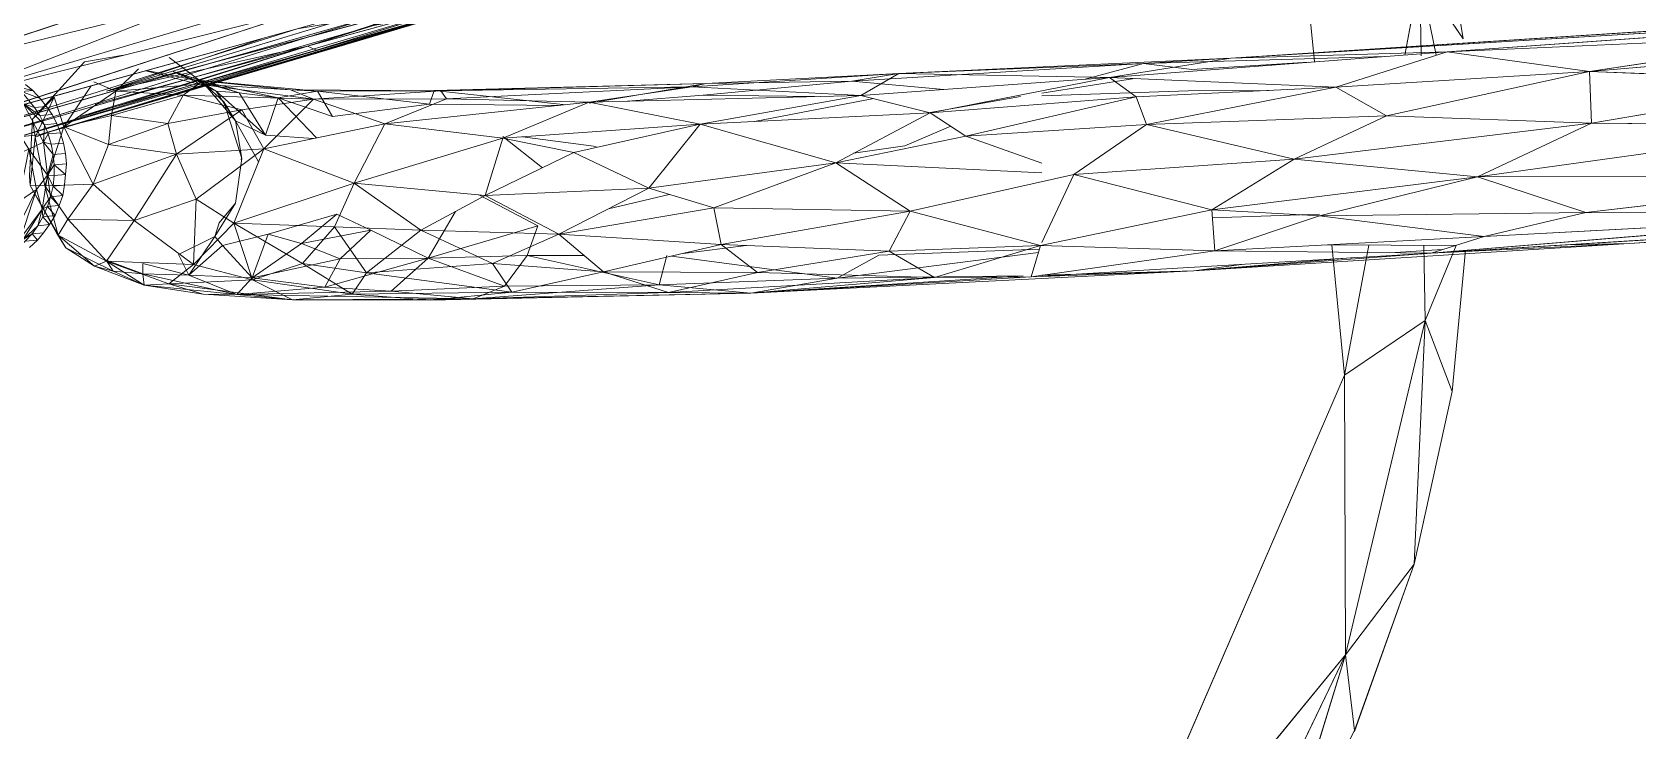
# Model space of a CAD drawing. Header units: inches. Extents: x -1767 to 184, y -1065 to 157.
# Drawn here: x -775.954 to -773.976, y -220.75 to -219.889 of the extents above; entities that cross this region are included whole.
import ezdxf

# ---------------------------------------------------------------- set-up
doc = ezdxf.new("R2010")
doc.units = ezdxf.units.IN
doc.header["$MEASUREMENT"] = 0
for name, color, linetype, lineweight in [('A-DETL-GENF', 92, 'Continuous', 9), ('E-LITE-EQPM', 33, 'Continuous', 9), ('G-IMPT', 8, 'Continuous', 9)]:
    doc.layers.add(name, color=color, linetype=linetype, lineweight=lineweight)

# ---------------------------------------------------------------- blocks, each defined once
blk = doc.blocks.new('flos_pendant16 - flos_pendant - 3D View - _3D__dwg_FLOS_AIM_Pendant_Lamps_dwg-2425-_3D_-V18-FIRST FLOOR')
at = {"layer": 'G-IMPT'}
for p, q in [((-2.7383, 2.5706), (-3.6373, 0.9348)), ((-2.7383, 2.5706), (-3.5631, 1.7403)), ((-3.5686, 1.9603), (-3.2937, 2.3919)), ((-3.2937, 2.3919), (-3.5631, 1.7403)), ((-3.5631, 1.7403), (-3.1864, 2.3644)), ((-3.7858, 1.4984), (-3.5686, 1.963)), ((-3.7858, 1.4984), (-3.5686, 1.9603)), ((-3.7858, 1.4984), (-3.5686, 1.9603)), ((-3.5686, 1.9603), (-3.7858, 1.4984)), ((-3.5686, 1.9603), (-3.5631, 1.7403)), ((-3.5631, 1.7403), (-3.8848, 0.8)), ((-3.8848, 0.8), (-3.5631, 1.7403)), ((-3.7858, 1.4984), (-3.5631, 1.7403)), ((-3.6373, 0.9348), (-3.5631, 1.7403)), ((-3.9425, 1.0117), (-3.7858, 1.4984)), ((-3.7858, 1.4984), (-3.8848, 0.8)), ((-4.02, 0.609), (-3.9425, 1.0117)), ((-3.9425, 1.0117), (-4.02, 0.609)), ((-3.9425, 1.0117), (-3.8848, 0.8)), ((-3.6373, 0.9348), (-3.8848, 0.8)), ((-3.6373, 0.9348), (-3.7436, 0.5676)), ((-3.6373, 0.5567), (-3.6373, 0.9348)), ((-3.995, 0.5933), (-3.8848, 0.8)), ((-3.995, 0.5933), (-3.8848, 0.8)), ((-3.9021, 0.5838), (-3.8848, 0.8)), ((-6.1942, 0.6873), (-4.4924, 0.6351)), ((-5.6856, 0.6681), (-3.9205, 0.6076)), ((-5.6856, 0.6681), (-4.4924, 0.6351)), ((-3.9205, 0.6076), (-5.3227, 0.6268)), ((-4.0772, 0.5746), (-5.3227, 0.6268)), ((-4.3769, 0.5334), (-5.3227, 0.6268)), ((-3.2332, 0.5939), (-4.4924, 0.6351)), ((-4.3141, 0.6211), (-4.4924, 0.6351)), ((-3.9205, 0.6076), (-4.4924, 0.6351)), ((-3.9205, 0.6076), (-4.0772, 0.5746)), ((-2.7631, 0.5664), (-3.9205, 0.6076)), ((-3.2332, 0.5939), (-3.9205, 0.6076)), ((-3.2992, 0.5416), (-3.9205, 0.6076)), ((-3.2992, 0.5416), (-3.9205, 0.6076)), ((-4.0772, 0.5746), (-4.3769, 0.5334)), ((-3.2992, 0.5416), (-4.0772, 0.5746)), ((-3.6098, 0.4701), (-4.0772, 0.5746)), ((-3.6245, 0.5554), (-3.9905, 0.5929)), ((-3.6245, 0.5554), (-3.9905, 0.5929)), ((-3.8167, 0.5966), (-3.9543, 0.6005)), ((-3.9543, 0.6005), (-3.8167, 0.5966)), ((-3.2332, 0.5939), (-3.6992, 0.5997)), ((-3.6992, 0.5997), (-3.2332, 0.5939)), ((-3.2332, 0.5939), (-3.3722, 0.5881)), ((-2.7631, 0.5664), (-3.2992, 0.5416)), ((-1.952, 0.5361), (-3.2332, 0.5939)), ((-2.7941, 0.5682), (-3.2332, 0.5939)), ((-3.2332, 0.5939), (-2.7944, 0.5644)), ((-2.7631, 0.5664), (-2.7988, 0.4784)), ((-1.952, 0.5361), (-2.7631, 0.5664)), ((-2.4854, 0.5416), (-2.7631, 0.5664)), ((-1.952, 0.5361), (-2.7411, 0.5609)), ((-2.2049, 0.5169), (-2.7411, 0.5609)), ((-2.2049, 0.5169), (-2.7411, 0.5609)), ((-2.7411, 0.5609), (-1.952, 0.5361)), ((-5.2897, 0.5141), (-4.3769, 0.5334)), ((-5.2897, 0.5141), (-4.0745, 0.4014)), ((-4.0745, 0.4014), (-5.2897, 0.5141)), ((-3.6098, 0.4701), (-4.3769, 0.5334)), ((-4.0745, 0.4014), (-4.3769, 0.5334)), ((-4.0745, 0.4014), (-4.3769, 0.5334)), ((-3.2992, 0.5416), (-3.6098, 0.4701)), ((-3.3019, 0.4234), (-3.2992, 0.5416)), ((-2.7988, 0.4784), (-3.2992, 0.5416)), ((-3.2992, 0.5416), (-2.7988, 0.4784)), ((-2.4854, 0.5416), (-2.7988, 0.4784)), ((-2.2049, 0.5169), (-2.7907, 0.4983)), ((-1.7156, 0.5114), (-2.4854, 0.5416)), ((-1.952, 0.5361), (-2.4854, 0.5416)), ((-1.9768, 0.4784), (-2.4854, 0.5416)), ((-2.4854, 0.5416), (-2.3617, 0.4536)), ((-2.2049, 0.5169), (-2.3314, 0.4619)), ((-1.952, 0.5361), (-2.2049, 0.5169)), ((-1.6908, 0.4866), (-2.2049, 0.5169)), ((-2.2049, 0.5169), (-1.7347, 0.4073)), ((-1.7156, 0.5114), (-1.9768, 0.4784)), ((-1.952, 0.5361), (-1.0282, 0.4674)), ((-1.7156, 0.5114), (-1.952, 0.5361)), ((-1.152, 0.4756), (-1.952, 0.5361)), ((-1.952, 0.5361), (-1.6908, 0.4866)), ((-1.5341, 0.4344), (-1.7156, 0.5114)), ((-1.2647, 0.4674), (-1.7156, 0.5114)), ((-1.7156, 0.5114), (-1.0282, 0.4674)), ((-3.6098, 0.4701), (-4.0745, 0.4014)), ((-3.3014, 0.4467), (-3.6103, 0.4656)), ((-3.6103, 0.4656), (-3.3014, 0.4467)), ((-3.3019, 0.4234), (-3.6098, 0.4701)), ((-3.3019, 0.4234), (-3.6098, 0.4701)), ((-2.7988, 0.4784), (-3.3019, 0.4234)), ((-3.3019, 0.4234), (-2.7988, 0.4784)), ((-2.8034, 0.4705), (-2.9143, 0.2832)), ((-2.8034, 0.4705), (-2.9143, 0.2832)), ((-2.4331, 0.3437), (-2.7988, 0.4784)), ((-2.3617, 0.4536), (-2.7988, 0.4784)), ((-2.3314, 0.4619), (-2.7945, 0.4889)), ((-2.3314, 0.4619), (-2.7945, 0.4889)), ((-1.9768, 0.4784), (-2.3617, 0.4536)), ((-1.5341, 0.4344), (-1.9768, 0.4784)), ((-1.9768, 0.4784), (-1.8805, 0.3877)), ((-1.6908, 0.4866), (-1.7211, 0.4041)), ((-1.152, 0.4756), (-1.6908, 0.4866)), ((-1.6908, 0.4866), (-1.3197, 0.3657)), ((-1.6908, 0.4866), (-1.2454, 0.4481)), ((-1.5341, 0.4344), (-1.2647, 0.4674)), ((-1.2179, 0.3794), (-1.2647, 0.4674)), ((-1.2647, 0.4674), (-1.0282, 0.4674)), ((-1.2647, 0.4674), (-0.8055, 0.4289)), ((-1.2647, 0.4674), (-0.8523, 0.3712)), ((-1.152, 0.4756), (-1.2454, 0.4481)), ((-1.152, 0.4756), (-1.0282, 0.4674)), ((-1.152, 0.4756), (-0.4729, 0.3986)), ((-1.152, 0.4756), (-0.6323, 0.4289)), ((-1.152, 0.4756), (-0.9183, 0.4316)), ((-1.0282, 0.4674), (-0.6323, 0.4289)), ((-1.0282, 0.4674), (-0.8055, 0.4289)), ((-3.3019, 0.4234), (-4.0745, 0.4014)), ((-3.3019, 0.4234), (-3.5521, 0.2997)), ((-3.5521, 0.2997), (-3.3019, 0.4234)), ((-2.9143, 0.2832), (-3.3019, 0.4234)), ((-2.4331, 0.3437), (-2.3617, 0.4536)), ((-1.8805, 0.3877), (-2.3617, 0.4536)), ((-1.5341, 0.4344), (-1.8805, 0.3877)), ((-1.4159, 0.3134), (-1.5341, 0.4344)), ((-1.5341, 0.4344), (-1.2179, 0.3794)), ((-1.3197, 0.3657), (-1.2454, 0.4481)), ((-1.0337, 0.3464), (-1.2454, 0.4481)), ((-0.9183, 0.4316), (-1.2454, 0.4481)), ((-1.0337, 0.3464), (-0.9183, 0.4316)), ((-0.4729, 0.3986), (-0.9183, 0.4316)), ((-0.7286, 0.4014), (-0.9183, 0.4316)), ((-0.8055, 0.4289), (-0.8523, 0.3712)), ((-0.6323, 0.4289), (-0.8055, 0.4289)), ((-0.5224, 0.3602), (-0.8055, 0.4289)), ((-0.6708, 0.3272), (-0.8055, 0.4289)), ((-0.3767, 0.3877), (-0.6323, 0.4289)), ((-0.4729, 0.3986), (-0.6323, 0.4289)), ((-0.2804, 0.3492), (-0.6323, 0.4289)), ((-0.6323, 0.4289), (-0.5224, 0.3602)), ((-4.0745, 0.4014), (-5.1467, 0.3547)), ((-5.1467, 0.3547), (-4.0745, 0.4014)), ((-4.0745, 0.4014), (-4.4181, 0.2777)), ((-4.4181, 0.2777), (-4.0745, 0.4014)), ((-3.5521, 0.2997), (-4.0745, 0.4014)), ((-3.5521, 0.2997), (-4.0745, 0.4014)), ((-1.8805, 0.3877), (-2.4331, 0.3437)), ((-1.7684, 0.4028), (-1.952, 0.3975)), ((-1.7684, 0.4028), (-1.952, 0.3975)), ((-1.4159, 0.3134), (-1.8805, 0.3877)), ((-1.8805, 0.3877), (-1.8695, 0.2804)), ((-1.4822, 0.3812), (-1.3197, 0.3657)), ((-1.4159, 0.3134), (-1.2179, 0.3794)), ((-1.2179, 0.3794), (-1.02, 0.2639)), ((-1.2179, 0.3794), (-0.8523, 0.3712)), ((-0.7286, 0.4014), (-1.0337, 0.3464)), ((-0.7808, 0.3244), (-0.7286, 0.4014)), ((-0.4729, 0.3986), (-0.7286, 0.4014)), ((-0.5224, 0.3547), (-0.7286, 0.4014)), ((-0.4729, 0.3986), (-0.5224, 0.3547)), ((-0.3409, 0.3299), (-0.4729, 0.3986)), ((-0.2089, 0.3134), (-0.4729, 0.3986)), ((-0.4729, 0.3986), (-0.2089, 0.3464)), ((-0.4729, 0.3986), (-0.3767, 0.3877)), ((-0.2089, 0.3464), (-0.3767, 0.3877)), ((-0.3767, 0.3877), (-0.2804, 0.3492)), ((-4.4181, 0.2777), (-5.1467, 0.3547)), ((-2.4331, 0.3437), (-2.9143, 0.2832)), ((-2.2324, 0.1842), (-2.4331, 0.3437)), ((-1.8695, 0.2804), (-2.4331, 0.3437)), ((-1.8695, 0.2804), (-2.4331, 0.3437)), ((-2.4331, 0.3437), (-2.2324, 0.1842)), ((-1.3582, 0.2832), (-1.3197, 0.3657)), ((-1.3582, 0.2832), (-1.0337, 0.3464)), ((-1.3197, 0.3657), (-1.0337, 0.3464)), ((-1.0337, 0.3464), (-1.1252, 0.2195)), ((-0.7808, 0.3244), (-1.0337, 0.3464)), ((-0.877, 0.2502), (-1.0337, 0.3464)), ((-1.02, 0.2639), (-0.8523, 0.3712)), ((-0.6708, 0.3272), (-0.8523, 0.3712)), ((-0.8523, 0.3712), (-0.7726, 0.2309)), ((-0.5224, 0.3547), (-0.7808, 0.3244)), ((-0.6708, 0.3272), (-0.7726, 0.2309)), ((-0.5224, 0.3547), (-0.6736, 0.2694)), ((-0.5224, 0.3602), (-0.6708, 0.3272)), ((-0.4839, 0.1925), (-0.6708, 0.3272)), ((-0.5224, 0.3547), (-0.5801, 0.2337)), ((-0.2804, 0.3492), (-0.5224, 0.3602)), ((-0.3574, 0.2997), (-0.5224, 0.3602)), ((-0.5224, 0.3602), (-0.4839, 0.1925)), ((-0.3409, 0.3299), (-0.5224, 0.3547)), ((-0.4454, 0.2529), (-0.5224, 0.3547)), ((-0.3409, 0.3299), (-0.4454, 0.2529)), ((-0.3409, 0.3299), (-0.4261, 0.2254)), ((-0.2804, 0.3492), (-0.3574, 0.2997)), ((-0.2117, 0.2832), (-0.3409, 0.3299)), ((-0.3162, 0.2667), (-0.3409, 0.3299)), ((-0.3409, 0.3299), (-0.2089, 0.3134)), ((-0.2089, 0.3464), (-0.2804, 0.3492)), ((-0.1072, 0.2667), (-0.2804, 0.3492)), ((-0.0715, 0.2777), (-0.2089, 0.3464)), ((-0.2089, 0.3134), (-0.2089, 0.3464)), ((-0.1237, 0.2969), (-0.2089, 0.3464)), ((-0.2089, 0.3464), (-0.1072, 0.2667)), ((-3.5521, 0.2997), (-4.4181, 0.2777)), ((-4.4181, 0.2777), (-3.5521, 0.2997)), ((-3.8298, 0.2007), (-3.5521, 0.2997)), ((-3.8298, 0.2007), (-3.5521, 0.2997)), ((-3.137, 0.1595), (-3.5521, 0.2997)), ((-2.9143, 0.2832), (-3.5521, 0.2997)), ((-3.5521, 0.2997), (-2.9143, 0.2832)), ((-3.137, 0.1595), (-2.9143, 0.2832)), ((-2.9143, 0.2832), (-3.137, 0.1595)), ((-2.2324, 0.1842), (-1.8695, 0.2804)), ((-1.4159, 0.3134), (-1.8695, 0.2804)), ((-1.4159, 0.3134), (-1.8695, 0.2804)), ((-1.6881, 0.2062), (-1.8695, 0.2804)), ((-1.4159, 0.3134), (-1.6881, 0.2062)), ((-1.4159, 0.3134), (-1.2152, 0.1815)), ((-1.4159, 0.3134), (-1.02, 0.2639)), ((-1.3582, 0.2832), (-1.1968, 0.1779)), ((-1.3582, 0.2832), (-1.1968, 0.1779)), ((-0.7808, 0.3244), (-0.877, 0.2502)), ((-0.6736, 0.2694), (-0.7808, 0.3244)), ((-0.3574, 0.2997), (-0.4839, 0.1925)), ((-0.3574, 0.2997), (-0.3822, 0.1127)), ((-0.1072, 0.2667), (-0.3574, 0.2997)), ((-0.198, 0.1567), (-0.3574, 0.2997)), ((-0.2117, 0.2832), (-0.2089, 0.3134)), ((-0.1072, 0.2639), (-0.2089, 0.3134)), ((-0.2089, 0.3134), (-0.1237, 0.2969)), ((-0.1072, 0.2639), (-0.1237, 0.2969)), ((0.0055, 0.2172), (-0.1237, 0.2969)), ((-0.1237, 0.2969), (-0.0715, 0.2777)), ((-4.4181, 0.2777), (-5.1467, 0.2254)), ((-4.4264, 0.1292), (-4.4181, 0.2777)), ((-4.4264, 0.1292), (-4.4181, 0.2777)), ((-3.8298, 0.2007), (-4.4181, 0.2777)), ((-2.6146, 0.143), (-2.8253, 0.2416)), ((-2.6146, 0.143), (-2.8253, 0.2416)), ((-2.2324, 0.1842), (-2.8226, 0.2699)), ((-2.2324, 0.1842), (-2.8226, 0.2699)), ((-1.7449, 0.2295), (-1.5659, 0.2543)), ((-1.7449, 0.2295), (-1.5659, 0.2543)), ((-1.2152, 0.1815), (-1.02, 0.2639)), ((-1.02, 0.2639), (-0.8413, 0.11)), ((-1.02, 0.2639), (-0.7726, 0.2309)), ((-1.02, 0.2639), (-0.8413, 0.11)), ((-0.6736, 0.2694), (-0.877, 0.2502)), ((-0.7836, 0.1952), (-0.877, 0.2502)), ((-0.7836, 0.1952), (-0.6736, 0.2694)), ((-0.5801, 0.2337), (-0.7836, 0.1952)), ((-0.5801, 0.2337), (-0.6736, 0.2694)), ((-0.4454, 0.2529), (-0.5801, 0.2337)), ((-0.4261, 0.2254), (-0.4454, 0.2529)), ((-0.4261, 0.2254), (-0.4454, 0.2529)), ((-0.3162, 0.2667), (-0.4261, 0.2254)), ((-0.1072, 0.2667), (-0.198, 0.1567)), ((-0.0715, 0.2777), (-0.1072, 0.2667)), ((0.0247, 0.1787), (-0.1072, 0.2667)), ((-0.0082, 0.1347), (-0.1072, 0.2667)), ((0.0055, 0.2172), (-0.0715, 0.2777)), ((0.0247, 0.1787), (-0.0715, 0.2777)), ((-4.4264, 0.1292), (-5.1467, 0.2254)), ((-3.8298, 0.2007), (-4.4264, 0.1292)), ((-3.137, 0.1595), (-3.8298, 0.2007)), ((-3.6923, 0.1045), (-3.8298, 0.2007)), ((-1.6881, 0.2062), (-2.2324, 0.1842)), ((-1.6881, 0.2062), (-1.853, 0.0357)), ((-1.2152, 0.1815), (-1.6881, 0.2062)), ((-1.6881, 0.2062), (-1.4819, 0.0825)), ((-0.8413, 0.11), (-0.7726, 0.2309)), ((-0.4839, 0.1925), (-0.8413, 0.11)), ((-0.4839, 0.1925), (-0.7726, 0.2309)), ((-0.4839, 0.1925), (-0.5911, -0.0137)), ((-0.4261, 0.2254), (-0.4949, 0.1347)), ((-0.4426, 0.187), (-0.4949, 0.1347)), ((-0.4426, 0.187), (-0.4949, 0.1347)), ((-0.3822, 0.1127), (-0.4839, 0.1925)), ((-0.4426, 0.187), (-0.4261, 0.2254)), ((0.0275, 0.1732), (0.0055, 0.2172)), ((0.0907, 0.0275), (0.0055, 0.2172)), ((0.0055, 0.2172), (0.0247, 0.1787)), ((0.066, 0.1677), (0.0852, 0.187)), ((0.0852, 0.187), (0.11, 0.2062)), ((0.0852, 0.187), (0.121, 0.187)), ((0.0852, 0.187), (0.099, 0.1677)), ((0.121, 0.187), (0.099, 0.1677)), ((-5.4629, 0.1402), (-4.4264, 0.1292)), ((-3.137, 0.1595), (-3.6923, 0.1045)), ((-2.6146, 0.143), (-3.137, 0.1595)), ((-3.115, 0.077), (-3.137, 0.1595)), ((-2.6146, 0.143), (-3.115, 0.077)), ((-2.2324, 0.1842), (-2.6146, 0.143)), ((-2.6146, 0.143), (-2.2324, 0.1842)), ((-2.5184, 0.066), (-2.6146, 0.143)), ((-2.4359, 0.154), (-2.5737, 0.1102)), ((-2.5737, 0.1102), (-2.4359, 0.154)), ((-2.2324, 0.1842), (-2.5184, 0.066)), ((-2.2866, 0.1618), (-2.4359, 0.154)), ((-2.2866, 0.1618), (-2.4359, 0.154)), ((-1.853, 0.0357), (-2.2324, 0.1842)), ((-1.2152, 0.1815), (-1.4819, 0.0825)), ((-1.2152, 0.1815), (-1.2812, 0.022)), ((-1.2152, 0.1815), (-1.2812, 0.022)), ((-1.2152, 0.1815), (-0.8413, 0.11)), ((-0.8413, 0.11), (-1.2152, 0.1815)), ((-0.198, 0.1567), (-0.3822, 0.1127)), ((-0.198, 0.1567), (-0.3382, -0.022)), ((-0.0082, 0.1347), (-0.198, 0.1567)), ((-0.0907, 0.0412), (-0.198, 0.1567)), ((0.0247, 0.1787), (-0.0082, 0.1347)), ((0.0907, 0.0275), (0.0247, 0.1787)), ((0.0495, 0.033), (0.0247, 0.1787)), ((0.0275, 0.1732), (0.0907, 0.0275)), ((0.0275, 0.121), (0.0467, 0.1457)), ((0.0467, 0.1457), (0.066, 0.1677)), ((0.0467, 0.1457), (0.0797, 0.1457)), ((0.0467, 0.1457), (0.0632, 0.121)), ((0.1265, 0.1815), (0.0632, 0.099)), ((0.132, 0.176), (0.0632, 0.099)), ((0.0632, 0.099), (0.0797, 0.1457)), ((0.0797, 0.1457), (0.0632, 0.121)), ((0.066, 0.1677), (0.099, 0.1677)), ((0.132, 0.176), (0.0742, 0.0412)), ((0.143, 0.154), (0.0742, 0.0412)), ((0.1265, 0.1815), (0.0797, 0.1457)), ((0.0797, 0.1457), (0.099, 0.1677)), ((0.1265, 0.1815), (0.099, 0.1677)), ((-4.4264, 0.1292), (-5.1357, 0.0907)), ((-4.0222, 0.033), (-4.4264, 0.1292)), ((-3.6923, 0.1045), (-4.4264, 0.1292)), ((-3.6923, 0.1045), (-4.4264, 0.1292)), ((-4.0222, 0.033), (-3.6923, 0.1045)), ((-4.0222, 0.033), (-3.6923, 0.1045)), ((-3.0435, 0.0137), (-3.6923, 0.1045)), ((-3.115, 0.077), (-3.6923, 0.1045)), ((-3.0435, 0.0137), (-3.6923, 0.1045)), ((-3.2662, 0.0742), (-3.4979, 0.0952)), ((-3.4979, 0.0952), (-3.2662, 0.0742)), ((-1.3874, 0.1176), (-1.2817, 0.0166)), ((-1.3874, 0.1176), (-1.2817, 0.0166)), ((-1.2812, 0.022), (-0.8413, 0.11)), ((-0.9458, -0.0522), (-0.8413, 0.11)), ((-0.5911, -0.0137), (-0.8413, 0.11)), ((-0.3822, 0.1127), (-0.5911, -0.0137)), ((-0.4949, 0.1347), (-0.5251, 0.0082)), ((-0.3382, -0.022), (-0.3822, 0.1127)), ((-0.0082, 0.1347), (-0.0907, 0.0412)), ((0.0159, 0.0914), (-0.0082, 0.1347)), ((0, 0.066), (0.0137, 0.0935)), ((0.0137, 0.0935), (0.0275, 0.121)), ((0.0159, 0.0914), (0.0137, 0.0935)), ((0.0137, 0.0935), (0.0467, 0.0935)), ((0.0275, 0.121), (0.0467, 0.0935)), ((0.0275, 0.121), (0.0632, 0.121)), ((0.0632, 0.099), (0.0357, 0.066)), ((0.0357, 0.066), (0.0467, 0.0935)), ((0.0632, 0.099), (0.0385, 0.0027)), ((0.0467, 0.0935), (0.0632, 0.121)), ((0.0632, 0.099), (0.0467, 0.0935)), ((0.0632, 0.099), (0.0632, 0.121)), ((0.0742, 0.0412), (0.0632, 0.099)), ((-5.7488, 0.0742), (-3.3981, -0.0082)), ((-5.7488, 0.0742), (-4.0222, 0.033)), ((-5.6196, 0.0605), (-3.3981, -0.0082)), ((-4.0222, 0.033), (-5.1357, 0.0907)), ((-5.1357, 0.0907), (-4.0222, 0.033)), ((-2.8439, 0.0478), (-3.2662, 0.0742)), ((-2.8439, 0.0478), (-3.2662, 0.0742)), ((-2.5184, 0.066), (-3.115, 0.077)), ((-3.0435, 0.0137), (-3.115, 0.077)), ((-2.5184, 0.066), (-3.0435, 0.0137)), ((-2.5184, 0.0655), (-2.7823, 0.044)), ((-2.5184, 0.0655), (-2.7823, 0.044)), ((-1.853, 0.0357), (-2.5184, 0.066)), ((-2.3232, -0.0027), (-2.5184, 0.066)), ((-1.4819, 0.0825), (-1.853, 0.0357)), ((-1.5479, 0.0715), (-1.3387, 0.0234)), ((-1.3387, 0.0234), (-1.5479, 0.0715)), ((-1.4819, 0.0825), (-1.2812, 0.022)), ((-0.0082, 0.0357), (0, 0.066)), ((0, 0.066), (0.0357, 0.066)), ((0, 0.066), (0.0247, 0.0357)), ((0.0495, 0.033), (0.0159, 0.0914)), ((0.0159, 0.0914), (0.0357, 0.066)), ((0.0357, 0.066), (0.0247, 0.0357)), ((0.0385, 0.0027), (0.0357, 0.066)), ((0.1292, 0.0715), (0.0742, 0.0412)), ((-4.0717, 0), (-4.0387, -0.5114)), ((-4.0717, 0), (-3.9645, -0.1952)), ((-3.9645, -0.1952), (-4.0717, 0)), ((-3.3981, -0.0082), (-4.0222, 0.033)), ((-3.0435, 0.0137), (-4.0222, 0.033)), ((-3.9892, 0.0401), (-3.9645, -0.1952)), ((-3.9645, -0.1952), (-3.9892, 0.0401)), ((-3.9645, -0.1952), (-3.9459, 0.0373)), ((-3.9459, 0.0373), (-3.9645, -0.1952)), ((-3.8991, 0.0306), (-3.9645, -0.1952)), ((-3.1452, -0.0165), (-3.8415, 0.0294)), ((-3.6373, -0.9348), (-3.6373, 0.0254)), ((-3.6373, 0.0254), (-3.6373, -0.9348)), ((-3.2827, 0.0137), (-3.6198, 0.0251)), ((-3.6198, 0.0251), (-3.2827, 0.0137)), ((-3.3981, -0.0082), (-3.0435, 0.0137)), ((-3.0435, 0.0137), (-3.3981, -0.0082)), ((-3.1452, -0.0165), (-3.2827, 0.0137)), ((-2.9734, 0.0121), (-3.1452, -0.0165)), ((-2.9734, 0.0121), (-3.1452, -0.0165)), ((-2.8446, 0.0402), (-3.1157, 0.0238)), ((-3.1157, 0.0238), (-2.8446, 0.0402)), ((-2.3232, -0.0027), (-3.0435, 0.0137)), ((-2.4386, -0.055), (-3.0435, 0.0137)), ((-2.3232, -0.0027), (-3.0435, 0.0137)), ((-2.3012, -0.0467), (-2.5637, 0.0028)), ((-2.3012, -0.0467), (-2.5637, 0.0028)), ((-2.0105, 0.0429), (-2.3594, 0.01)), ((-2.0105, 0.0429), (-2.3594, 0.01)), ((-1.853, 0.0357), (-2.3232, -0.0027)), ((-1.5396, -0.0577), (-1.853, 0.0357)), ((-1.2812, 0.022), (-1.853, 0.0357)), ((-1.5396, -0.0577), (-1.2812, 0.022)), ((-0.9458, -0.0522), (-1.2812, 0.022)), ((-0.5169, -0.1017), (-0.5723, 0.0224)), ((-0.5224, 0.011), (-0.5251, 0.0082)), ((-0.5224, 0.011), (-0.5251, 0.0082)), ((-0.4894, -0.1595), (-0.5251, 0.0082)), ((-0.5251, 0.0082), (-0.5169, -0.1017)), ((-0.0907, 0.0412), (-0.3382, -0.022)), ((-0.1457, -0.0687), (-0.0907, 0.0412)), ((-0.022, -0.132), (-0.0907, 0.0412)), ((-0.0052, 0.036), (-0.0907, 0.0412)), ((0.0495, 0.033), (-0.022, -0.132)), ((-0.0192, -0.0247), (-0.0137, 0.0055)), ((-0.0137, 0.0055), (-0.0082, 0.0357)), ((-0.0137, 0.0055), (0.0165, -0.0247)), ((-0.0137, 0.0055), (0.0192, 0.0055)), ((-0.0052, 0.036), (-0.0082, 0.0357)), ((0.0495, 0.033), (-0.0052, 0.036)), ((-0.0052, 0.036), (0.0247, 0.0357)), ((0.0165, -0.0247), (0.0192, 0.0055)), ((0.0385, 0.0027), (0.0165, -0.055)), ((0.0385, 0.0027), (0.0165, -0.0247)), ((0.0247, 0.0357), (0.0192, 0.0055)), ((0.0385, 0.0027), (0.0192, 0.0055)), ((0.0385, 0.0027), (0.0247, 0.0357)), ((0.0742, 0.0412), (0.0385, 0.0027)), ((0.0852, -0.077), (0.0385, 0.0027)), ((0.0385, 0.0027), (0.0412, -0.0935)), ((0.0907, 0.0275), (0.0495, 0.033)), ((0.0495, 0.033), (0.0632, -0.11)), ((0.0907, 0.0275), (0.0632, -0.11)), ((0.0907, 0), (0.066, -0.1622)), ((0.0852, -0.077), (0.0742, 0.0412)), ((-3.1452, -0.0165), (-3.3981, -0.0077)), ((-2.4386, -0.055), (-3.3981, -0.0082)), ((-3.1452, -0.0165), (-3.3981, -0.0082)), ((-3.3981, -0.0082), (-2.4386, -0.055)), ((-2.3012, -0.0467), (-3.1452, -0.0165)), ((-2.4386, -0.055), (-3.1452, -0.0165)), ((-2.3232, -0.0027), (-2.4386, -0.055)), ((-1.5396, -0.0577), (-2.3232, -0.0027)), ((-1.8393, -0.0742), (-2.3232, -0.0027)), ((-1.8695, -0.0467), (-2.19, -0.0121)), ((-2.19, -0.0121), (-1.8695, -0.0467)), ((-0.9458, -0.0522), (-0.5911, -0.0137)), ((-0.7478, -0.143), (-0.5911, -0.0137)), ((-0.7454, -0.0305), (-0.6461, -0.1567)), ((-0.5993, -0.0522), (-0.736, -0.0295)), ((-0.736, -0.0295), (-0.5993, -0.0522)), ((-0.3382, -0.022), (-0.5911, -0.0137)), ((-0.5389, -0.132), (-0.5911, -0.0137)), ((-0.3382, -0.022), (-0.5389, -0.132)), ((-0.1457, -0.0687), (-0.3382, -0.022)), ((-0.3217, -0.1127), (-0.3382, -0.022)), ((-0.0192, -0.0247), (-0.0192, -0.055)), ((-0.0192, -0.0247), (0.0165, -0.0247)), ((0.0165, -0.0247), (-0.0192, -0.0247)), ((0.0165, -0.055), (0.0165, -0.0247)), ((-2.3012, -0.0467), (-2.4386, -0.055)), ((-1.8805, -0.0797), (-2.4386, -0.055)), ((-1.8393, -0.0742), (-2.4386, -0.055)), ((-1.8695, -0.0467), (-2.3012, -0.0467)), ((-1.8805, -0.0797), (-2.3012, -0.0467)), ((-1.5394, -0.0554), (-1.8805, -0.0797)), ((-1.8805, -0.0797), (-1.5394, -0.0554)), ((-1.8805, -0.0797), (-1.8393, -0.0742)), ((-1.8805, -0.0797), (-1.097, -0.1347)), ((-1.8805, -0.0797), (-1.1162, -0.132)), ((-1.6504, -0.05), (-1.8695, -0.0467)), ((-1.6504, -0.05), (-1.8695, -0.0467)), ((-1.5396, -0.0577), (-1.8393, -0.0742)), ((-1.13, -0.1072), (-1.8393, -0.0742)), ((-1.8393, -0.0742), (-1.1162, -0.132)), ((-0.9458, -0.0522), (-1.5396, -0.0577)), ((-1.5396, -0.0577), (-1.13, -0.1072)), ((-1.4721, -0.0571), (-1.097, -0.1347)), ((-1.4514, -0.0569), (-1.0805, -0.0962)), ((-1.0805, -0.0962), (-1.4514, -0.0569)), ((-0.9458, -0.0522), (-1.13, -0.1072)), ((-0.7973, -0.088), (-1.0805, -0.0962)), ((-0.9458, -0.0522), (-0.7478, -0.143)), ((-0.6461, -0.1567), (-0.7973, -0.088)), ((-0.7973, -0.088), (-0.7616, -0.165)), ((-0.5993, -0.0522), (-0.6461, -0.1567)), ((-0.5169, -0.1017), (-0.5993, -0.0522)), ((-0.4701, -0.1925), (-0.5993, -0.0522)), ((-0.5993, -0.0522), (-0.5361, -0.1815)), ((-0.1457, -0.0687), (-0.3217, -0.1127)), ((-0.1622, -0.1512), (-0.1457, -0.0687)), ((-0.022, -0.132), (-0.1457, -0.0687)), ((-0.0165, -0.0852), (-0.0192, -0.055)), ((-0.0192, -0.055), (0.0165, -0.055)), ((-0.0192, -0.055), (0.0165, -0.055)), ((-0.0165, -0.0852), (-0.011, -0.1155)), ((-0.0165, -0.0852), (0.0192, -0.0852)), ((0.0412, -0.0935), (0.0165, -0.055)), ((0.0165, -0.055), (0.0192, -0.0852)), ((0.0412, -0.0935), (0.0192, -0.0852)), ((0.0192, -0.0852), (0.0247, -0.1155)), ((0.0852, -0.077), (0.0412, -0.0935)), ((0.0412, -0.0935), (0.0852, -0.077)), ((-2.0125, -0.5224), (0.0522, -0.1155)), ((-1.3472, -0.3904), (-0.0082, -0.1265)), ((-1.185, -0.3602), (0.0522, -0.1155)), ((-1.185, -0.3602), (0.11, -0.1155)), ((-1.13, -0.1072), (-1.1162, -0.132)), ((-1.13, -0.1072), (-0.7478, -0.143)), ((-1.1162, -0.132), (-0.7616, -0.165)), ((-1.1162, -0.132), (-0.6846, -0.176)), ((-1.1162, -0.132), (-0.7478, -0.143)), ((-1.1162, -0.132), (-1.097, -0.1347)), ((-1.097, -0.1347), (-1.0805, -0.0962)), ((-0.7616, -0.165), (-1.097, -0.1347)), ((-0.7616, -0.165), (-1.0805, -0.0962)), ((-0.7616, -0.165), (-1.0805, -0.0962)), ((-0.954, -0.3657), (0.1732, -0.1292)), ((-0.9403, -0.3382), (0.1732, -0.1292)), ((-0.9155, -0.3024), (0.0522, -0.1155)), ((-0.9155, -0.3024), (-0.0082, -0.1265)), ((-0.7698, -0.2832), (-0.0082, -0.1265)), ((-0.7478, -0.143), (-0.5389, -0.132)), ((-0.3217, -0.1127), (-0.5389, -0.132)), ((-0.3739, -0.1897), (-0.5389, -0.132)), ((-0.4894, -0.1595), (-0.5169, -0.1017)), ((-0.4371, -0.2172), (-0.5169, -0.1017)), ((-0.5169, -0.1017), (-0.4701, -0.1925)), ((0.11, -0.1155), (-0.4314, -0.2219)), ((0.11, -0.1155), (-0.4223, -0.2284)), ((-0.3739, -0.1897), (-0.3217, -0.1127)), ((-0.1622, -0.1512), (-0.3217, -0.1127)), ((-0.022, -0.132), (-0.1815, -0.2199)), ((-0.022, -0.132), (-0.1622, -0.1512)), ((-0.1121, -0.2421), (-0.022, -0.132)), ((0.0632, -0.11), (-0.022, -0.132)), ((-0.0027, -0.2199), (-0.022, -0.132)), ((-0.011, -0.1155), (-0.0027, -0.143)), ((-0.011, -0.1155), (0.0247, -0.1155)), ((0.0522, -0.1155), (-0.0082, -0.1265)), ((-0.0027, -0.2199), (0.0632, -0.11)), ((-0.0027, -0.2199), (0.0632, -0.11)), ((0.0412, -0.0935), (0.0247, -0.1155)), ((0.033, -0.143), (0.0247, -0.1155)), ((0.0412, -0.0935), (0.033, -0.143)), ((0.088, -0.2089), (0.0412, -0.0935)), ((0.0522, -0.1155), (0.11, -0.1155)), ((0.066, -0.1622), (0.0632, -0.11)), ((-0.954, -0.3657), (0.2172, -0.1485)), ((-0.7781, -0.4069), (0.2639, -0.176)), ((-0.7698, -0.2832), (-0.0715, -0.1567)), ((-0.0715, -0.1567), (-0.7698, -0.2832)), ((-0.6461, -0.1567), (-0.7616, -0.165)), ((-0.4096, -0.2309), (-0.7616, -0.165)), ((-0.7616, -0.165), (-0.6846, -0.176)), ((-0.4206, -0.2172), (-0.7478, -0.143)), ((-0.3739, -0.1897), (-0.7478, -0.143)), ((-0.6846, -0.176), (-0.7478, -0.143)), ((-0.7451, -0.2969), (-0.0715, -0.1567)), ((-0.7203, -0.3492), (0.2172, -0.1485)), ((0.2172, -0.1485), (-0.7203, -0.3492)), ((-0.7203, -0.3492), (0.2639, -0.176)), ((-0.4223, -0.2284), (-0.6846, -0.176)), ((-0.4206, -0.2172), (-0.6846, -0.176)), ((-0.4096, -0.2309), (-0.6461, -0.1567)), ((-0.5361, -0.1815), (-0.6461, -0.1567)), ((-0.4314, -0.2219), (-0.5361, -0.1815)), ((-0.3519, -0.2612), (-0.5361, -0.1815)), ((-0.4701, -0.1925), (-0.5361, -0.1815)), ((-0.4894, -0.1595), (-0.4371, -0.2172)), ((-0.1622, -0.1512), (-0.3739, -0.1897)), ((-0.1815, -0.2199), (-0.1622, -0.1512)), ((-0.099, -0.3134), (0.066, -0.1622)), ((-0.0027, -0.143), (0.0082, -0.1705)), ((-0.0027, -0.143), (0.033, -0.143)), ((0.066, -0.1622), (-0.0027, -0.2199)), ((0.0082, -0.1705), (0.022, -0.1952)), ((0.0082, -0.1705), (0.044, -0.1705)), ((0.088, -0.2089), (0.033, -0.143)), ((0.033, -0.143), (0.044, -0.1705)), ((0.088, -0.2089), (0.044, -0.1705)), ((0.0577, -0.1952), (0.044, -0.1705)), ((-1.3482, -0.4632), (-0.154, -0.2227)), ((-1.2262, -0.4041), (-0.154, -0.2227)), ((-1.0832, -0.3492), (-0.4314, -0.2219)), ((-0.9403, -0.3382), (-0.4223, -0.2284)), ((-0.7451, -0.2969), (-0.1182, -0.187)), ((-0.7451, -0.2969), (-0.154, -0.2227)), ((-0.616, -0.3308), (-0.154, -0.2227)), ((-0.154, -0.2227), (-0.616, -0.3308)), ((-0.4371, -0.2172), (-0.4701, -0.1925)), ((-0.3519, -0.2612), (-0.4701, -0.1925)), ((-0.3437, -0.3024), (-0.4371, -0.2172)), ((-0.4371, -0.2172), (-0.3519, -0.2612)), ((-0.4314, -0.2219), (-0.4096, -0.2309)), ((-0.4223, -0.2284), (-0.4096, -0.2309)), ((-0.4206, -0.2172), (-0.3739, -0.1897)), ((-0.273, -0.2704), (-0.4206, -0.2172)), ((-0.4096, -0.2309), (-0.4206, -0.2172)), ((-0.4206, -0.2172), (-0.1815, -0.2199)), ((-0.2756, -0.2709), (-0.4096, -0.2309)), ((-0.3519, -0.2612), (-0.4096, -0.2309)), ((-0.1815, -0.2199), (-0.3739, -0.1897)), ((-0.2529, -0.2777), (-0.1815, -0.2199)), ((-0.121, -0.2529), (-0.1815, -0.2199)), ((0.022, -0.1952), (0.0385, -0.2199)), ((0.022, -0.1952), (0.0577, -0.1952)), ((0.0385, -0.2199), (0.0577, -0.2447)), ((0.0385, -0.2199), (0.0907, -0.2447)), ((0.0907, -0.2447), (0.0385, -0.2199)), ((0.088, -0.2089), (0.0577, -0.1952)), ((0.0907, -0.2447), (0.0577, -0.1952)), ((-0.7781, -0.4069), (0.3272, -0.2392)), ((-0.7781, -0.4069), (0.3272, -0.2392)), ((-0.4426, -0.4564), (0.3272, -0.2392)), ((-0.4426, -0.4564), (0.3272, -0.2392)), ((0.0577, -0.2447), (0.077, -0.2639)), ((0.0577, -0.2447), (0.1127, -0.2639)), ((0.0577, -0.2447), (0.0907, -0.2447)), ((-2.0922, -0.5361), (-0.9155, -0.3024)), ((-2.0125, -0.5224), (-0.9155, -0.3024)), ((-1.3472, -0.3904), (-0.7698, -0.2832)), ((-1.3472, -0.3904), (-0.9155, -0.3024)), ((-1.3417, -0.4014), (-0.7698, -0.2832)), ((-1.3417, -0.4014), (-0.7451, -0.2969)), ((-1.2262, -0.4041), (-0.7451, -0.2969)), ((-0.7451, -0.2969), (-0.7698, -0.2832)), ((-0.5004, -0.4014), (0.1007, -0.2834)), ((-0.213, -0.3211), (-0.099, -0.3134)), ((-0.4536, -0.5251), (0.3712, -0.3382)), ((-0.4426, -0.4564), (0.3303, -0.3439)), ((-0.4426, -0.4564), (0.3303, -0.3439))]:
    blk.add_line(p, q, dxfattribs=at)
at = {"layer": 'G-IMPT', "flags": 128}
for points in [[(-2.9665, 2.7878), (-3.2937, 2.3919), (-3.5686, 1.9603), (-3.5631, 1.7403)], [(-3.6373, 0.9348), (-3.5631, 1.7403), (-2.7383, 2.5706)], [(-2.7383, 2.5706), (-3.6373, 0.9348), (-3.6373, 0.5567)], [(-3.2937, 2.3919), (-3.5631, 1.7403), (-3.1864, 2.3644)], [(-3.5631, 1.7403), (-3.7858, 1.4984), (-3.8848, 0.8)], [(-3.8848, 0.8), (-3.9425, 1.0117), (-3.7858, 1.4984)], [(-3.7436, 0.5676), (-3.6373, 0.9348), (-3.8848, 0.8), (-3.9021, 0.5838)], [(-3.9205, 0.6076), (-5.6856, 0.6681), (-4.4924, 0.6351), (-6.1942, 0.6873)], [(-4.3769, 0.5334), (-4.0772, 0.5746), (-5.3227, 0.6268), (-5.6856, 0.6681)], [(-6.8128, 0.6488), (-7.5661, 0.6461), (-6.997, 0.6021), (-6.1227, 0.5526), (-5.2897, 0.5141), (-4.3769, 0.5334), (-5.3227, 0.6268)], [(-5.2897, 0.5141), (-5.3227, 0.6268), (-3.9205, 0.6076), (-4.4924, 0.6351), (-4.3141, 0.6211)], [(-3.9205, 0.6076), (-3.2332, 0.5939), (-4.4924, 0.6351)], [(-3.6098, 0.4701), (-4.0772, 0.5746), (-3.9205, 0.6076)], [(-3.9205, 0.6076), (-2.7631, 0.5664), (-3.2992, 0.5416)], [(-0.0082, 0.1347), (0.0159, 0.0914), (0.0357, 0.066), (0.0385, 0.0027), (0.0852, -0.077)], [(-3.6098, 0.4701), (-3.2992, 0.5416), (-4.0772, 0.5746)], [(-2.7941, 0.5682), (-3.2332, 0.5939), (-3.3722, 0.5881)], [(-2.7944, 0.5644), (-3.2332, 0.5939), (-1.952, 0.5361), (-2.7631, 0.5664)], [(-2.7988, 0.4784), (-2.7631, 0.5664), (-2.4854, 0.5416), (-1.9768, 0.4784)], [(-4.3769, 0.5334), (-3.6098, 0.4701), (-4.0745, 0.4014), (-3.3019, 0.4234)], [(-2.9143, 0.2832), (-3.3019, 0.4234), (-3.2992, 0.5416)], [(-2.4331, 0.3437), (-2.3617, 0.4536), (-2.4854, 0.5416), (-2.7988, 0.4784)], [(-2.7907, 0.4983), (-2.2049, 0.5169), (-2.3314, 0.4619)], [(-1.8805, 0.3877), (-1.5341, 0.4344), (-1.9768, 0.4784), (-1.7156, 0.5114), (-2.4854, 0.5416), (-1.952, 0.5361), (-1.7156, 0.5114), (-1.2647, 0.4674), (-1.5341, 0.4344), (-1.4159, 0.3134)], [(-1.7347, 0.4073), (-2.2049, 0.5169), (-1.952, 0.5361), (-1.0282, 0.4674), (-1.152, 0.4756), (-0.4729, 0.3986)], [(-2.2049, 0.5169), (-1.6908, 0.4866), (-1.952, 0.5361), (-1.152, 0.4756), (-1.6908, 0.4866), (-1.7211, 0.4041)], [(-0.4839, 0.1925), (-0.7726, 0.2309), (-0.6708, 0.3272), (-0.5224, 0.3602), (-0.8055, 0.4289), (-0.6323, 0.4289), (-1.0282, 0.4674), (-1.7156, 0.5114), (-1.5341, 0.4344), (-1.2179, 0.3794)], [(-2.9143, 0.2832), (-2.4331, 0.3437), (-2.7988, 0.4784)], [(-2.7988, 0.4784), (-2.3617, 0.4536), (-1.8805, 0.3877), (-1.4159, 0.3134)], [(-2.3617, 0.4536), (-1.9768, 0.4784), (-1.8805, 0.3877)], [(-2.2324, 0.1842), (-1.6881, 0.2062), (-1.4819, 0.0825), (-1.2152, 0.1815), (-1.02, 0.2639), (-1.2179, 0.3794), (-1.2647, 0.4674), (-0.8523, 0.3712), (-1.02, 0.2639)], [(-1.2454, 0.4481), (-1.6908, 0.4866), (-1.3197, 0.3657), (-1.4822, 0.3812)], [(-0.6323, 0.4289), (-1.152, 0.4756), (-0.9183, 0.4316), (-1.2454, 0.4481), (-1.0337, 0.3464), (-1.3582, 0.2832), (-1.3197, 0.3657)], [(-1.152, 0.4756), (-1.2454, 0.4481), (-1.3197, 0.3657), (-1.0337, 0.3464), (-0.877, 0.2502)], [(-0.6708, 0.3272), (-0.8523, 0.3712), (-0.8055, 0.4289), (-1.2647, 0.4674), (-1.0282, 0.4674), (-0.8055, 0.4289), (-0.6708, 0.3272), (-0.4839, 0.1925), (-0.3822, 0.1127), (-0.3382, -0.022)], [(-0.9183, 0.4316), (-1.0337, 0.3464), (-0.7808, 0.3244)], [(-0.1072, 0.2667), (-0.2804, 0.3492), (-0.3767, 0.3877), (-0.6323, 0.4289), (-0.2804, 0.3492), (-0.5224, 0.3602), (-0.3574, 0.2997), (-0.4839, 0.1925), (-0.5224, 0.3602), (-0.6323, 0.4289), (-0.4729, 0.3986), (-0.9183, 0.4316), (-0.7286, 0.4014)], [(-6.1475, 0.198), (-5.5866, 0.2199), (-5.1467, 0.2254), (-4.4181, 0.2777), (-5.1467, 0.3547), (-5.856, 0.3932), (-5.1467, 0.2254)], [(-1.6881, 0.2062), (-1.4159, 0.3134), (-1.2179, 0.3794), (-0.8523, 0.3712), (-0.7726, 0.2309), (-0.8413, 0.11), (-0.9458, -0.0522), (-1.5396, -0.0577), (-1.8393, -0.0742), (-1.13, -0.1072), (-1.1162, -0.132), (-1.8393, -0.0742), (-2.4386, -0.055), (-1.8805, -0.0797), (-2.3012, -0.0467), (-2.4386, -0.055), (-3.0435, 0.0137)], [(-1.8695, 0.2804), (-1.8805, 0.3877), (-2.4331, 0.3437)], [(-1.1252, 0.2195), (-1.0337, 0.3464), (-0.7286, 0.4014), (-0.4729, 0.3986), (-0.3767, 0.3877), (-0.2089, 0.3464), (-0.4729, 0.3986), (-0.5224, 0.3547), (-0.7808, 0.3244), (-0.6736, 0.2694), (-0.877, 0.2502), (-0.7836, 0.1952)], [(-0.877, 0.2502), (-0.7808, 0.3244), (-0.7286, 0.4014), (-0.5224, 0.3547)], [(-0.6736, 0.2694), (-0.5224, 0.3547), (-0.3409, 0.3299), (-0.4729, 0.3986), (-0.2089, 0.3134), (-0.1072, 0.2639)], [(-0.5251, 0.0082), (-0.4949, 0.1347), (-0.4261, 0.2254), (-0.3409, 0.3299), (-0.4454, 0.2529), (-0.5801, 0.2337), (-0.7836, 0.1952)], [(-0.4454, 0.2529), (-0.5224, 0.3547), (-0.5801, 0.2337)], [(-0.4426, 0.187), (-0.4261, 0.2254), (-0.3162, 0.2667), (-0.3409, 0.3299), (-0.2117, 0.2832)], [(-0.0027, -0.2199), (0.066, -0.1622), (0.0632, -0.11), (-0.022, -0.132), (-0.0907, 0.0412), (-0.0082, 0.1347), (-0.198, 0.1567), (-0.1072, 0.2667), (-0.3574, 0.2997), (-0.2804, 0.3492), (-0.2089, 0.3464)], [(-0.3409, 0.3299), (-0.2089, 0.3134), (-0.1237, 0.2969), (-0.1072, 0.2639)], [(-0.2117, 0.2832), (-0.2089, 0.3134), (-0.2089, 0.3464), (-0.0715, 0.2777), (0.0055, 0.2172), (-0.1237, 0.2969), (-0.2089, 0.3464), (-0.1072, 0.2667), (0.0247, 0.1787)], [(0.4701, 0.2062), (0.3189, 0.1402), (0.4234, 0.3024), (0.2997, 0.2337), (0.3162, 0.3519), (0.2309, 0.2749), (0.132, 0.176), (0.1265, 0.1815), (0.0797, 0.1457)], [(-3.6923, 0.1045), (-3.8298, 0.2007), (-3.137, 0.1595), (-3.5521, 0.2997)], [(-1.8695, 0.2804), (-2.2324, 0.1842), (-1.853, 0.0357)], [(-1.853, 0.0357), (-1.6881, 0.2062), (-1.8695, 0.2804)], [(-1.4159, 0.3134), (-1.2152, 0.1815), (-1.6881, 0.2062)], [(-1.4159, 0.3134), (-1.02, 0.2639), (-0.7726, 0.2309)], [(-0.3217, -0.1127), (-0.1457, -0.0687), (-0.3382, -0.022), (-0.198, 0.1567), (-0.3822, 0.1127), (-0.3574, 0.2997), (-0.198, 0.1567), (-0.0907, 0.0412), (-0.0052, 0.036), (-0.0082, 0.0357)], [(0.0055, 0.2172), (0.0247, 0.1787), (0.0495, 0.033), (0.0632, -0.11), (0.0907, 0.0275), (0.0247, 0.1787), (-0.0715, 0.2777), (-0.1237, 0.2969)], [(0.5389, 0.2667), (0.4866, 0.2364), (0.4399, 0.3107), (0.3684, 0.2749), (0.3107, 0.3079), (0.2612, 0.2639), (0.2199, 0.2474), (0.2144, 0.2557), (0.2502, 0.2557), (0.2777, 0.2612), (0.2612, 0.2639), (0.2502, 0.2557), (0.2199, 0.2474), (0.1732, 0.2254), (0.1265, 0.1815), (0.0632, 0.099), (0.0742, 0.0412), (0.132, 0.176), (0.0632, 0.099), (0.0797, 0.1457), (0.099, 0.1677), (0.121, 0.187)], [(-9.5648, 0.2777), (-8.3799, 0.2254), (-7.5661, 0.2089), (-7.6238, 0.1567), (-6.6396, 0.0962), (-6.0622, 0.0742), (-5.6196, 0.0605), (-3.3981, -0.0082)], [(-4.4264, 0.1292), (-3.8298, 0.2007), (-4.4181, 0.2777)], [(-0.5801, 0.2337), (-0.6736, 0.2694), (-0.7836, 0.1952)], [(-0.0715, 0.2777), (-0.1072, 0.2667), (-0.0082, 0.1347), (0.0247, 0.1787)], [(0.1952, 0.2364), (0.1677, 0.2227), (0.143, 0.2062), (0.121, 0.187), (0.0852, 0.187), (0.099, 0.1677), (0.066, 0.1677)], [(-4.4264, 0.1292), (-5.4629, 0.1402), (-5.1467, 0.2254)], [(-5.1467, 0.2254), (-4.4264, 0.1292), (-5.1357, 0.0907)], [(-0.8413, 0.11), (-0.4839, 0.1925), (-0.5911, -0.0137), (-0.5389, -0.132), (-0.3217, -0.1127), (-0.1622, -0.1512)], [(0.0275, 0.1732), (0.0055, 0.2172), (0.0907, 0.0275), (0.0495, 0.033), (0.0159, 0.0914), (0.0137, 0.0935), (0.0467, 0.0935), (0.0632, 0.099), (0.0632, 0.121)], [(-3.137, 0.1595), (-3.6923, 0.1045), (-3.115, 0.077)], [(-1.2812, 0.022), (-1.4819, 0.0825), (-1.853, 0.0357), (-2.5184, 0.066), (-2.6146, 0.143), (-3.137, 0.1595)], [(-3.137, 0.1595), (-3.115, 0.077), (-2.6146, 0.143)], [(-2.2324, 0.1842), (-2.5184, 0.066), (-2.3232, -0.0027), (-1.5396, -0.0577), (-1.853, 0.0357), (-1.2812, 0.022), (-0.8413, 0.11), (-0.5911, -0.0137), (-0.9458, -0.0522), (-1.2812, 0.022), (-1.5396, -0.0577)], [(0, 0.066), (0.0247, 0.0357), (0.0357, 0.066), (0.0632, 0.099), (0.0385, 0.0027), (0.0742, 0.0412), (0.0852, -0.077), (0.1292, 0.0715), (0.0742, 0.0412), (0.143, 0.154)], [(0.0275, 0.1732), (0.0907, 0.0275), (0.0907, 0)], [(-3.3981, -0.0082), (-5.7488, 0.0742), (-4.0222, 0.033), (-4.4264, 0.1292)], [(-0.3822, 0.1127), (-0.5911, -0.0137), (-0.7478, -0.143), (-0.3739, -0.1897), (-0.5389, -0.132)], [(0, 0.066), (0.0357, 0.066), (0.0467, 0.0935), (0.0275, 0.121), (0.0632, 0.121), (0.0467, 0.0935)], [(-3.0435, 0.0137), (-2.5184, 0.066), (-3.115, 0.077), (-3.0435, 0.0137), (-4.0222, 0.033)], [(-4.0717, 0), (-4.0387, -0.5114), (-3.7858, -1.1712)], [(-4.0222, 0.033), (-3.3981, -0.0082), (-3.1452, -0.0165), (-3.2827, 0.0137)], [(-3.6373, -0.9348), (-3.9645, -0.1952), (-3.8991, 0.0306)], [(-3.3981, -0.0077), (-3.1452, -0.0165), (-3.8415, 0.0294)], [(-1.853, 0.0357), (-2.3232, -0.0027), (-1.8393, -0.0742), (-1.8805, -0.0797), (-1.1162, -0.132)], [(-0.5993, -0.0522), (-0.5169, -0.1017), (-0.5723, 0.0224)], [(-0.4371, -0.2172), (-0.3519, -0.2612), (-0.4701, -0.1925), (-0.4371, -0.2172), (-0.5169, -0.1017), (-0.5251, 0.0082), (-0.4894, -0.1595), (-0.5169, -0.1017), (-0.4701, -0.1925), (-0.5361, -0.1815), (-0.3519, -0.2612), (-0.4096, -0.2309), (-0.2756, -0.2709)], [(-0.121, -0.2529), (-0.1815, -0.2199), (-0.3739, -0.1897), (-0.3217, -0.1127), (-0.3382, -0.022), (-0.0907, 0.0412), (-0.1457, -0.0687), (-0.1622, -0.1512), (-0.1815, -0.2199), (-0.4206, -0.2172), (-0.273, -0.2704)], [(-0.1121, -0.2421), (-0.022, -0.132), (0.0495, 0.033), (-0.0052, 0.036), (0.0247, 0.0357)], [(-0.0165, -0.0852), (0.0192, -0.0852), (0.0247, -0.1155), (0.0412, -0.0935), (0.0192, -0.0852), (0.0165, -0.055), (0.0385, 0.0027)], [(0.154, -0.055), (0.0852, -0.077), (0.1402, -0.187), (0.088, -0.2089), (0.1127, -0.2639), (0.0577, -0.2447), (0.0907, -0.2447), (0.0577, -0.1952), (0.044, -0.1705), (0.088, -0.2089), (0.0907, -0.2447), (0.1127, -0.2639), (0.1732, -0.2859), (0.088, -0.2089), (0.0412, -0.0935), (0.0385, 0.0027), (0.0247, 0.0357), (0.0192, 0.0055), (-0.0137, 0.0055)], [(0.022, -0.1952), (0.0577, -0.1952), (0.088, -0.2089), (0.033, -0.143), (0.0412, -0.0935), (0.0165, -0.055), (0.0165, -0.0247), (-0.0137, 0.0055)], [(-1.8695, -0.0467), (-2.3012, -0.0467), (-3.1452, -0.0165), (-2.4386, -0.055), (-2.3232, -0.0027)], [(-0.5911, -0.0137), (-0.3382, -0.022), (-0.5389, -0.132), (-0.7478, -0.143), (-0.6846, -0.176), (-0.7616, -0.165), (-0.6461, -0.1567), (-0.7454, -0.0305)], [(-0.5993, -0.0522), (-0.5361, -0.1815), (-0.4314, -0.2219), (-1.0832, -0.3492), (-2.0455, -0.5416), (-0.9403, -0.3382), (-1.8255, -0.5196), (-0.954, -0.3657), (-0.9403, -0.3382), (-1.0832, -0.3492), (-1.185, -0.3602), (-2.0125, -0.5224), (-2.0922, -0.5361), (-1.9685, -0.5279), (-2.2132, -0.6048), (-2.3974, -0.6158)], [(-1.8805, -0.0797), (-1.097, -0.1347), (-1.4721, -0.0571)], [(-1.5396, -0.0577), (-1.13, -0.1072), (-0.9458, -0.0522)], [(-0.9458, -0.0522), (-0.7478, -0.143), (-1.13, -0.1072)], [(-0.7973, -0.088), (-1.0805, -0.0962), (-1.097, -0.1347)], [(-0.4096, -0.2309), (-0.7616, -0.165), (-0.7973, -0.088), (-0.6461, -0.1567), (-0.4096, -0.2309), (-0.4223, -0.2284), (-0.9403, -0.3382), (0.1732, -0.1292), (-0.954, -0.3657), (0.2172, -0.1485)], [(-0.5361, -0.1815), (-0.6461, -0.1567), (-0.5993, -0.0522), (-0.4701, -0.1925)], [(-0.1457, -0.0687), (-0.022, -0.132), (-0.1815, -0.2199), (-0.2529, -0.2777)], [(-2.0922, -0.5361), (-0.9155, -0.3024), (-1.3472, -0.3904)], [(-1.3417, -0.4014), (-0.7698, -0.2832), (-1.3472, -0.3904), (-0.0082, -0.1265), (-0.9155, -0.3024)], [(-2.9335, -1.2702), (-2.5596, -1.13), (-2.5129, -1.042), (-2.5569, -0.9733), (-2.7053, -0.932), (-2.3699, -0.8605), (-2.5569, -0.9733), (-2.1582, -0.921), (-2.3699, -0.8605), (-2.3479, -0.7753), (-2.7658, -0.866), (-2.4331, -0.7423), (-2.5019, -0.7093), (-2.994, -0.7671), (-2.0455, -0.5416), (-1.185, -0.3602), (0.11, -0.1155), (-0.4223, -0.2284), (-0.6846, -0.176), (-0.4206, -0.2172), (-0.7478, -0.143), (-1.1162, -0.132)], [(-1.185, -0.3602), (0.0522, -0.1155), (-0.9155, -0.3024), (-2.0125, -0.5224), (0.0522, -0.1155)], [(-0.0082, -0.1265), (-0.7698, -0.2832), (-0.7451, -0.2969), (-1.2262, -0.4041)], [(-1.0969, -0.1338), (-0.7616, -0.165), (-1.097, -0.1347), (-1.1162, -0.132), (-0.6846, -0.176)], [(0.11, -0.1155), (-0.4314, -0.2219), (-0.4096, -0.2309), (-0.4206, -0.2172), (-0.3739, -0.1897), (-0.1622, -0.1512), (-0.022, -0.132), (-0.0027, -0.2199)], [(-0.0027, -0.143), (0.033, -0.143), (0.0247, -0.1155), (-0.011, -0.1155)], [(0.2639, -0.176), (-0.7203, -0.3492), (-1.7046, -0.5279)], [(0.2639, -0.176), (-0.7781, -0.4069), (-1.7046, -0.5279), (-0.954, -0.3657), (-0.7203, -0.3492)], [(-0.0715, -0.1567), (-0.7451, -0.2969), (-0.1182, -0.187)], [(-0.4894, -0.1595), (-0.4371, -0.2172), (-0.3437, -0.3024)], [(0.0082, -0.1705), (0.044, -0.1705), (0.033, -0.143)], [(-0.154, -0.2227), (-0.7451, -0.2969), (-1.3417, -0.4014), (-1.2262, -0.4041), (-1.7651, -0.5114), (-1.3417, -0.4014), (-1.9685, -0.5279), (-1.7651, -0.5114), (-2.2132, -0.6048), (-1.875, -0.5829), (-1.6991, -0.5884), (-1.0172, -0.4674), (-0.6758, -0.3914)], [(-1.3676, -0.4667), (-1.2262, -0.4041), (-0.154, -0.2227), (-1.3482, -0.4632)], [(-0.5004, -0.4014), (0.1007, -0.2834), (0.1347, -0.2832), (0.1732, -0.2859), (0.1595, -0.3024), (0.1842, -0.3162), (0.1732, -0.2859), (0.2529, -0.3217), (0.1842, -0.3162), (0.1512, -0.3164)], [(0.3712, -0.3382), (-0.4536, -0.5251), (-0.4426, -0.4564), (-0.5004, -0.4014), (-1.1575, -0.5196), (-0.4426, -0.4564)]]:
    blk.add_lwpolyline(points, dxfattribs=at)
for points in [[(0.0797, 0.1457), (0.0632, 0.121), (0.0467, 0.1457)], [(0.0385, 0.0027), (0.0165, -0.0247), (0.0192, 0.0055)]]:
    blk.add_lwpolyline(points, close=True, dxfattribs=at)
blk = doc.blocks.new('flos_pendant16 - flos_pendant - 3D View - _3D__dwg-V19-FIRST FLOOR')
at = {"xscale": 0.426201584994806, "yscale": 0.426201584994806, "zscale": 0.426201584994806}
blk.add_blockref('flos_pendant16 - flos_pendant - 3D View - _3D__dwg_FLOS_AIM_Pendant_Lamps_dwg-2425-_3D_-V18-FIRST FLOOR', (0.7054, -0.3763), dxfattribs=at)
blk = doc.blocks.new('flos_pendant16 - flos_pendant16 2-V20-FIRST FLOOR')
blk.add_blockref('flos_pendant16 - flos_pendant - 3D View - _3D__dwg-V19-FIRST FLOOR', (0, 0))

msp = doc.modelspace()

# ---------------------------------------------------------------- hatches: boundary and pattern name
at = {"layer": 'A-DETL-GENF'}
h = msp.add_hatch(dxfattribs=at)
h.set_pattern_fill('FP1_12', style=0, pattern_type=2)
h.set_pattern_definition([(0, (0, 0), (0, 6), [])])
h.paths.add_polyline_path([(-850.187, -314.9479), (-830.0626, -314.9479), (-830.0626, -299.7935), (-556.7791, -299.7935), (-556.7791, -106.8365), (-967.9152, -51.6245), (-967.9152, -314.9479), (-962.3651, -314.9479), (-962.3651, -308.8001), (-932.3651, -308.8001), (-932.3651, -314.9479), (-853.937, -314.9479)], flags=0)
h.paths.add_polyline_path([(-751.7044, -218.2571), (-751.7044, -218.257), (-751.6517, -218.2502)], flags=0)
h.paths.add_polyline_path([(-801.0716, -213.4245), (-801.0716, -213.4244), (-801.0102, -213.4245)], flags=0)

# ---------------------------------------------------------------- block references
at = {"layer": 'E-LITE-EQPM', "rotation": 185.4644837373745}
msp.add_blockref('flos_pendant16 - flos_pendant16 2-V20-FIRST FLOOR', (-775.181, -220.3702), dxfattribs=at)

doc.saveas('drawing.dxf')
